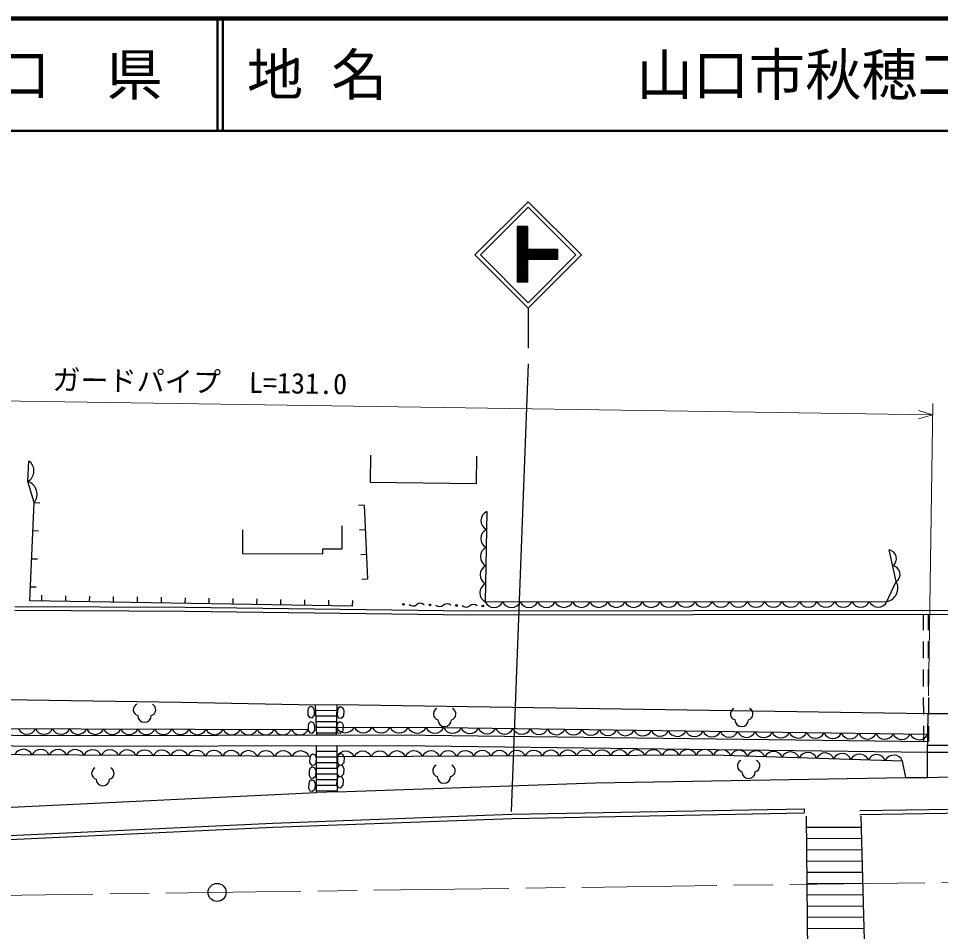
# Model space of a CAD drawing. Units: millimetres, scale not verified. Extents: x 40000 to 680000, y 20000 to 380000.
# Drawn here: x 350058 to 432068, y 298804 to 380000 of the extents above; entities that cross this region are included whole.
import ezdxf
from ezdxf.enums import TextEntityAlignment as Align

# ---------------------------------------------------------------- set-up
doc = ezdxf.new("R2010")
doc.units = ezdxf.units.MM
doc.header["$LTSCALE"] = 1000
doc.linetypes.add('CHAIN', pattern=[18.5, 12, -1.5, 3.5, -1.5])
for name, color, linetype, lineweight in [('M-BGD', 7, 'Continuous', 25), ('M-BMK', 2, 'CHAIN', 13), ('M-BMK-SRVR', 3, 'Continuous', 25), ('M-STR-HTXT', 7, 'Continuous', 13), ('M-STR-STRC', 7, 'Continuous', 25), ('M-TTL', 2, 'Continuous', 140), ('M-TTL-LINE', 7, 'Continuous', 50)]:
    doc.layers.add(name, color=color, linetype=linetype, lineweight=lineweight)
doc.layers.add('M-TTL-TXT', color=7, linetype='Continuous')
doc.styles.add('ＭＳ ゴシック', font='')
doc.styles.get('ＭＳ ゴシック').set_extended_font_data('MS Gothic')

msp = doc.modelspace()

# ---------------------------------------------------------------- linework, layer by layer
at = {"layer": 'M-BGD'}
for p, q in [((381364, 341166), (381340, 338752)), ((351467, 336948), (351966, 336925)), ((380809, 336723), (380309, 336701)), ((380809, 336723), (381090, 330125)), ((378835, 332839), (378846, 334890)), ((351353, 334454), (351852, 334432)), ((369989, 334524), (369978, 332434)), ((380902, 334523), (380403, 334502)), ((369978, 332434), (377135, 332398)), ((377135, 332398), (377138, 332847)), ((377138, 332847), (378835, 332839)), ((380996, 332324), (380496, 332303)), ((351239, 331961), (351739, 331938)), ((381090, 330125), (380590, 330104)), ((381090, 330125), (380590, 330104)), ((351126, 329468), (351625, 329445)), ((352132, 328203), (352141, 328703)), ((354259, 328167), (354267, 328667)), ((356386, 328131), (356394, 328631)), ((358512, 328096), (358521, 328596)), ((360639, 328060), (360647, 328560)), ((362766, 328024), (362774, 328524)), ((364892, 327989), (364901, 328488)), ((367019, 327953), (367028, 328453)), ((369146, 327917), (369154, 328417)), ((371273, 327881), (371281, 328381)), ((373399, 327846), (373408, 328345)), ((375526, 327810), (375534, 328310)), ((377653, 327774), (377661, 328274)), ((379779, 327738), (379788, 328238)), ((430524, 327002), (430526, 325608)), ((430970, 326999), (430972, 325606)), ((430528, 324608), (430530, 323108)), ((430973, 324606), (430976, 323106)), ((430532, 322108), (430534, 320608)), ((430977, 322106), (430979, 320606)), ((430536, 319608), (430538, 318108)), ((430981, 319606), (430983, 318106)), ((375833, 318637), (375784, 318448)), ((375784, 318448), (375793, 318043)), ((376004, 318803), (375833, 318637)), ((376236, 318743), (376004, 318803)), ((376390, 318490), (376236, 318743)), ((376387, 318043), (376390, 318490)), ((376500, 318472), (378360, 318490)), ((378427, 318447), (378407, 318042)), ((378489, 318632), (378427, 318447)), ((378672, 318785), (378489, 318632)), ((378899, 318708), (378672, 318785)), ((379035, 318445), (378899, 318708)), ((379000, 318000), (379035, 318445)), ((375793, 318043), (375934, 317830)), ((376036, 317452), (375865, 317286)), ((375934, 317830), (376177, 317808)), ((376268, 317392), (376036, 317452)), ((376177, 317808), (376387, 318043)), ((376422, 317139), (376268, 317392)), ((376520, 317972), (378350, 317990)), ((376540, 317472), (378340, 317490)), ((378407, 318042), (378532, 317820)), ((378608, 317453), (378426, 317300)), ((378532, 317820), (378773, 317781)), ((378835, 317377), (378608, 317453)), ((378773, 317781), (379000, 318000)), ((430907, 314503), (430954, 318198)), ((375865, 317286), (375816, 317098)), ((375816, 317098), (375825, 316692)), ((375825, 316692), (375966, 316479)), ((376209, 316458), (376419, 316692)), ((376419, 316692), (376422, 317139)), ((376560, 316973), (378330, 316990)), ((378363, 317116), (378344, 316710)), ((378344, 316710), (378468, 316488)), ((378426, 317300), (378363, 317116)), ((378709, 316449), (378936, 316668)), ((378971, 317113), (378835, 317377)), ((378936, 316668), (378971, 317113)), ((430539, 317108), (430542, 315714)), ((430985, 317106), (430987, 315712)), ((375966, 316479), (376209, 316458)), ((376580, 316473), (378320, 316489)), ((378468, 316488), (378709, 316449)), ((430918, 315392), (432802, 315367)), ((375971, 314252), (375954, 313847)), ((376032, 314437), (375971, 314252)), ((376214, 314591), (376032, 314437)), ((376441, 314516), (376214, 314591)), ((376578, 314254), (376441, 314516)), ((376546, 313808), (376578, 314254)), ((376552, 314830), (378390, 314834)), ((376552, 314330), (378392, 314334)), ((378442, 314269), (378427, 313863)), ((378502, 314454), (378442, 314269)), ((378683, 314609), (378502, 314454)), ((378911, 314535), (378683, 314609)), ((379050, 314274), (378911, 314535)), ((379020, 313828), (379050, 314274)), ((430918, 312510), (430907, 314503)), ((430910, 314761), (432795, 314767)), ((375984, 313285), (375923, 313100)), ((375954, 313847), (376080, 313625)), ((376166, 313439), (375984, 313285)), ((376080, 313625), (376321, 313588)), ((376393, 313364), (376166, 313439)), ((376321, 313588), (376546, 313808)), ((376530, 313102), (376393, 313364)), ((376552, 313830), (378394, 313834)), ((376552, 313330), (378396, 313334)), ((378466, 313446), (378406, 313260)), ((378427, 313863), (378555, 313642)), ((378647, 313601), (378466, 313446)), ((378555, 313642), (378796, 313606)), ((378875, 313527), (378647, 313601)), ((378796, 313606), (379020, 313828)), ((379014, 313266), (378875, 313527)), ((375923, 313100), (375906, 312695)), ((375906, 312695), (376032, 312473)), ((376032, 312473), (376273, 312436)), ((376273, 312436), (376498, 312656)), ((376498, 312656), (376530, 313102)), ((376552, 312830), (378399, 312834)), ((378406, 313260), (378391, 312855)), ((378391, 312855), (378519, 312634)), ((378611, 312593), (378430, 312438)), ((378519, 312634), (378760, 312598)), ((378839, 312519), (378611, 312593)), ((378760, 312598), (378984, 312820)), ((378978, 312258), (378839, 312519)), ((378984, 312820), (379014, 313266)), ((375875, 311948), (375858, 311543)), ((375936, 312133), (375875, 311948)), ((376118, 312287), (375936, 312133)), ((376345, 312212), (376118, 312287)), ((376482, 311950), (376345, 312212)), ((376450, 311504), (376482, 311950)), ((376552, 312330), (378401, 312334)), ((376552, 311830), (378403, 311834)), ((378370, 312252), (378355, 311847)), ((378355, 311847), (378483, 311626)), ((378430, 312438), (378370, 312252)), ((378724, 311590), (378948, 311812)), ((378948, 311812), (378978, 312258)), ((339939, 309423), (376552, 311160)), ((375858, 311543), (375984, 311321)), ((375984, 311321), (376225, 311284)), ((376225, 311284), (376450, 311504)), ((376552, 311330), (378405, 311334)), ((378483, 311626), (378724, 311590)), ((419939, 309719), (419946, 309359))]:
    msp.add_line(p, q, dxfattribs=at)
for points in [[(351467, 336948), (350905, 338820), (350975, 340668)], [(381340, 338752), (390808, 338659), (390832, 341073)], [(379779, 327738), (351069, 328221), (351467, 336948)], [(391704, 336157), (391579, 328124), (427298, 328148), (428116, 329926), (427485, 332733)], [(471144, 327150), (429973, 327354), (390175, 327297), (364881, 327609), (349750, 327693)], [(471144, 326800), (429972, 327004), (390173, 326947), (364878, 327259), (349750, 327343)], [(211062, 321734), (266512, 320737), (299786, 320185), (364530, 319193), (376480, 318972)], [(378370, 318990), (430954, 318198), (432838, 318186), (483211, 317305), (526832, 316212), (546121, 315310)], [(290794, 315354), (292243, 315318), (300496, 316695), (314060, 317298), (324933, 317316), (345508, 316866), (375842, 316785)], [(292855, 314771), (300573, 316210), (316860, 316701), (351718, 316225), (383887, 316296), (430922, 315710)], [(378330, 316990), (387896, 316943), (430931, 316348)], [(292855, 313805), (300675, 315263), (316867, 315751), (351713, 315275), (383881, 315346), (430910, 314761)], [(375915, 314357), (345109, 314542), (338089, 312706), (315502, 312963), (300854, 309439), (300395, 308845)], [(428986, 312510), (428689, 313968), (411853, 314495), (378392, 314334)], [(378406, 311214), (401371, 312040), (428986, 312510), (430918, 312510), (432766, 312570), (434076, 312551), (450117, 312823), (472738, 312398), (498315, 311770), (518343, 311467), (544325, 311406), (554742, 311518)], [(67997, 301869), (185861, 303569), (298269, 305234), (339127, 306868), (372673, 308436), (393945, 309231), (419939, 309719)], [(68003, 301509), (185866, 303209), (298279, 304874), (339143, 306508), (372688, 308076), (393955, 308871), (419946, 309359)], [(424883, 309575), (451666, 309963), (466922, 309667), (518534, 308766), (529445, 308799), (567872, 308946)], [(424888, 309225), (451665, 309613), (466915, 309317), (518532, 308416), (529446, 308449), (567874, 308596)]]:
    msp.add_lwpolyline(points, dxfattribs=at)
for points in [[(376480, 318972), (378370, 318990), (378316, 316283), (376588, 316280)], [(376552, 315330), (378388, 315334), (378406, 311214), (376552, 311160)]]:
    msp.add_lwpolyline(points, close=True, dxfattribs=at)
for centre in [(384301, 327896), (386656, 327849), (389011, 327803), (391367, 327756)]:
    msp.add_circle(centre, 75, dxfattribs=at)
for centre, radius, start, end in [((350335, 339767), 1105, 301.03064, 54.61987), ((350511, 337681), 1205, 322.49867, 70.89982), ((392087, 335348), 895, 115.31637, 242.90371), ((392062, 333741), 895, 115.31637, 242.90371), ((392037, 332135), 895, 115.31637, 242.90371), ((427382, 331973), 768, 303.0835, 82.27726), ((392012, 330528), 895, 115.31637, 242.90371), ((427697, 330569), 768, 303.0835, 82.27726), ((391987, 328921), 895, 115.31637, 242.90371), ((427064, 329333), 1208, 281.15518, 29.39019), ((392355, 328478), 853, 204.48052, 335.59454), ((393908, 328479), 853, 204.48052, 335.59454), ((395461, 328480), 853, 204.48052, 335.59454), ((397014, 328481), 853, 204.48052, 335.59454), ((398567, 328482), 853, 204.48052, 335.59454), ((400120, 328483), 853, 204.48052, 335.59454), ((401673, 328484), 853, 204.48052, 335.59454), ((403226, 328485), 853, 204.48052, 335.59454), ((404779, 328486), 853, 204.48052, 335.59454), ((406332, 328487), 853, 204.48052, 335.59454), ((407885, 328488), 853, 204.48052, 335.59454), ((409438, 328489), 853, 204.48052, 335.59454), ((410991, 328490), 853, 204.48052, 335.59454), ((412544, 328491), 853, 204.48052, 335.59454), ((414097, 328492), 853, 204.48052, 335.59454), ((415650, 328493), 853, 204.48052, 335.59454), ((417203, 328494), 853, 204.48052, 335.59454), ((418756, 328495), 853, 204.48052, 335.59454), ((420309, 328496), 853, 204.48052, 335.59454), ((421862, 328497), 853, 204.48052, 335.59454), ((423415, 328498), 853, 204.48052, 335.59454), ((424968, 328499), 853, 204.48052, 335.59454), ((426521, 328500), 853, 204.48052, 335.59454), ((385147, 328276), 522, 228.37335, 309.35029), ((385809, 327469), 522, 48.37335, 129.35029), ((387503, 328230), 522, 228.37335, 309.35029), ((388165, 327422), 522, 48.37335, 129.35029), ((389858, 328183), 522, 228.37335, 309.35029), ((390520, 327376), 522, 48.37335, 129.35029), ((360808, 318528), 536, 116.08703, 255.33416), ((361737, 318528), 536, 284.66584, 63.91297), ((387494, 318152), 536, 116.08703, 255.33416), ((388423, 318152), 536, 284.66584, 63.91297), ((413922, 318152), 536, 116.08703, 255.33416), ((414850, 318152), 536, 284.66584, 63.91297), ((361272, 318010), 600, 180, 0), ((387958, 317634), 600, 180, 0), ((414386, 317634), 600, 180, 0), ((350817, 317177), 825, 203.05235, 336.64165), ((352334, 317173), 825, 203.05235, 336.64165), ((353850, 317169), 825, 203.05235, 336.64165), ((355367, 317165), 825, 203.05235, 336.64165), ((356884, 317161), 825, 203.05235, 336.64165), ((358401, 317157), 825, 203.05235, 336.64165), ((359917, 317153), 825, 203.05235, 336.64165), ((361434, 317148), 825, 203.05235, 336.64165), ((362951, 317144), 825, 203.05235, 336.64165), ((364468, 317140), 825, 203.05235, 336.64165), ((365984, 317136), 825, 203.05235, 336.64165), ((367501, 317132), 825, 203.05235, 336.64165), ((369018, 317128), 825, 203.05235, 336.64165), ((370535, 317124), 825, 203.05235, 336.64165), ((372051, 317120), 825, 203.05235, 336.64165), ((373568, 317116), 825, 203.05235, 336.64165), ((375085, 317112), 825, 203.05235, 336.64165), ((379129, 317371), 886, 205.5316, 333.91268), ((380723, 317363), 886, 205.5316, 333.91268), ((382318, 317356), 886, 205.5316, 333.91268), ((383912, 317348), 886, 205.5316, 333.91268), ((385507, 317340), 886, 205.5316, 333.91268), ((387101, 317333), 886, 205.5316, 333.91268), ((388670, 317273), 841, 203.11319, 335.30259), ((390207, 317252), 841, 203.11319, 335.30259), ((391743, 317231), 841, 203.11319, 335.30259), ((393280, 317209), 841, 203.11319, 335.30259), ((394817, 317188), 841, 203.11319, 335.30259), ((396354, 317167), 841, 203.11319, 335.30259), ((397891, 317146), 841, 203.11319, 335.30259), ((399428, 317124), 841, 203.11319, 335.30259), ((400965, 317103), 841, 203.11319, 335.30259), ((402502, 317082), 841, 203.11319, 335.30259), ((404039, 317061), 841, 203.11319, 335.30259), ((405576, 317039), 841, 203.11319, 335.30259), ((407113, 317018), 841, 203.11319, 335.30259), ((408650, 316997), 841, 203.11319, 335.30259), ((410187, 316976), 841, 203.11319, 335.30259), ((411724, 316954), 841, 203.11319, 335.30259), ((413261, 316933), 841, 203.11319, 335.30259), ((414798, 316912), 841, 203.11319, 335.30259), ((416334, 316891), 841, 203.11319, 335.30259), ((417871, 316869), 841, 203.11319, 335.30259), ((419408, 316848), 841, 203.11319, 335.30259), ((420945, 316827), 841, 203.11319, 335.30259), ((422482, 316806), 841, 203.11319, 335.30259), ((424019, 316784), 841, 203.11319, 335.30259), ((425556, 316763), 841, 203.11319, 335.30259), ((427093, 316742), 841, 203.11319, 335.30259), ((428630, 316721), 841, 203.11319, 335.30259), ((430167, 316699), 841, 203.11319, 335.30259), ((350498, 314167), 843, 23.66914, 155.64033), ((352038, 314157), 843, 23.66914, 155.64033), ((353579, 314148), 843, 23.66914, 155.64033), ((355119, 314139), 843, 23.66914, 155.64033), ((356659, 314130), 843, 23.66914, 155.64033), ((358199, 314120), 843, 23.66914, 155.64033), ((359740, 314111), 843, 23.66914, 155.64033), ((361280, 314102), 843, 23.66914, 155.64033), ((362820, 314092), 843, 23.66914, 155.64033), ((364361, 314083), 843, 23.66914, 155.64033), ((397406, 314097), 828, 23.62919, 156.92345), ((398927, 314104), 828, 23.62919, 156.92345), ((400448, 314112), 828, 23.62919, 156.92345), ((401969, 314119), 828, 23.62919, 156.92345), ((403490, 314126), 828, 23.62919, 156.92345), ((405011, 314134), 828, 23.62919, 156.92345), ((406532, 314141), 828, 23.62919, 156.92345), ((408053, 314148), 828, 23.62919, 156.92345), ((409574, 314156), 828, 23.62919, 156.92345), ((411095, 314163), 828, 23.62919, 156.92345), ((412608, 314135), 836, 21.9142, 154.50311), ((414139, 314087), 836, 21.9142, 154.50311), ((365901, 314074), 843, 23.66914, 155.64033), ((367441, 314065), 843, 23.66914, 155.64033), ((368981, 314055), 843, 23.66914, 155.64033), ((370522, 314046), 843, 23.66914, 155.64033), ((372062, 314037), 843, 23.66914, 155.64033), ((373602, 314027), 843, 23.66914, 155.64033), ((375142, 314018), 843, 23.66914, 155.64033), ((379154, 314009), 828, 23.62919, 156.92345), ((380675, 314016), 828, 23.62919, 156.92345), ((382196, 314024), 828, 23.62919, 156.92345), ((383717, 314031), 828, 23.62919, 156.92345), ((385238, 314038), 828, 23.62919, 156.92345), ((386759, 314046), 828, 23.62919, 156.92345), ((388280, 314053), 828, 23.62919, 156.92345), ((389801, 314060), 828, 23.62919, 156.92345), ((391322, 314068), 828, 23.62919, 156.92345), ((392843, 314075), 828, 23.62919, 156.92345), ((394364, 314082), 828, 23.62919, 156.92345), ((395885, 314090), 828, 23.62919, 156.92345), ((415669, 314039), 836, 21.9142, 154.50311), ((417200, 313991), 836, 21.9142, 154.50311), ((418730, 313944), 836, 21.9142, 154.50311), ((420261, 313896), 836, 21.9142, 154.50311), ((421791, 313848), 836, 21.9142, 154.50311), ((423322, 313800), 836, 21.9142, 154.50311), ((424852, 313752), 836, 21.9142, 154.50311), ((426383, 313704), 836, 21.9142, 154.50311), ((427913, 313656), 836, 21.9142, 154.50311), ((357102, 312878), 536, 116.08703, 255.33416), ((358031, 312878), 536, 284.66584, 63.91297), ((387433, 313110), 536, 116.08703, 255.33416), ((388362, 313110), 536, 284.66584, 63.91297), ((414529, 313535), 536, 116.08703, 255.33416), ((415458, 313535), 536, 284.66584, 63.91297), ((387897, 312591), 600, 180, 0), ((414993, 313017), 600, 180, 0), ((357566, 312360), 600, 180, 0)]:
    msp.add_arc(centre, radius, start, end, dxfattribs=at)
at = {"layer": 'M-BMK'}
msp.add_line((467662, 303660), (68050, 298151), dxfattribs=at)
at = {"layer": 'M-BMK-SRVR'}
msp.add_circle((367721, 302282), 800, dxfattribs=at)
at = {"layer": 'M-STR-HTXT'}
for p, q in [((300941, 346692), (431355, 344757)), ((430985, 319760), (431370, 345757)), ((431355, 344757), (430100, 344401)), ((431355, 344757), (430111, 345151))]:
    msp.add_line(p, q, dxfattribs=at)
at = {"layer": 'M-STR-STRC'}
for p, q in [((390662, 358967), (395400, 363705)), ((395400, 363705), (400137, 358967)), ((391157, 358967), (395400, 363210)), ((395400, 363210), (399642, 358967)), ((394417, 361505), (394417, 356540)), ((395317, 361505), (394417, 361505)), ((394417, 361379), (394544, 361505)), ((394417, 361237), (394685, 361505)), ((394417, 361096), (394827, 361505)), ((394417, 360955), (394968, 361505)), ((394417, 360813), (395110, 361505)), ((394417, 360672), (395251, 361505)), ((395317, 360589), (394417, 361489)), ((394417, 360530), (395317, 361430)), ((395317, 360448), (394417, 361348)), ((394417, 360389), (395317, 361289)), ((395317, 360306), (394417, 361206)), ((394417, 360247), (395317, 361147)), ((395317, 360165), (394417, 361065)), ((394417, 360106), (395317, 361006)), ((395317, 360023), (394417, 360923)), ((394417, 359965), (395317, 360865)), ((395317, 360730), (394542, 361505)), ((395317, 360872), (394684, 361505)), ((395317, 361013), (394825, 361505)), ((395317, 361155), (394967, 361505)), ((395317, 361296), (395108, 361505)), ((395317, 361438), (395249, 361505)), ((395317, 361505), (395317, 359473)), ((395317, 359882), (394417, 360782)), ((394417, 359823), (395317, 360723)), ((395317, 359740), (394417, 360640)), ((394417, 359682), (395317, 360582)), ((395317, 359599), (394417, 360499)), ((394417, 359540), (395317, 360440)), ((396202, 358573), (394417, 360357)), ((394417, 359399), (395317, 360299)), ((396061, 358573), (394417, 360216)), ((394417, 359258), (395317, 360158)), ((395919, 358573), (394417, 360075)), ((394417, 359116), (395317, 360016)), ((395778, 358573), (394417, 359933)), ((394417, 358975), (395317, 359875)), ((395636, 358573), (394417, 359792)), ((394417, 358833), (395317, 359733)), ((395495, 358573), (394417, 359650)), ((394417, 358692), (395317, 359592)), ((395353, 358573), (394417, 359509)), ((394417, 358550), (395340, 359473)), ((394417, 358409), (395481, 359473)), ((394417, 358268), (395623, 359473)), ((394417, 358126), (395764, 359473)), ((394417, 357985), (395906, 359473)), ((394417, 357843), (396047, 359473)), ((394417, 357702), (396189, 359473)), ((395317, 358467), (394417, 359367)), ((395317, 358326), (394417, 359226)), ((395317, 359473), (398010, 359473)), ((395430, 358573), (396330, 359473)), ((396343, 358573), (395443, 359473)), ((395571, 358573), (396471, 359473)), ((396485, 358573), (395585, 359473)), ((395713, 358573), (396613, 359473)), ((396626, 358573), (395726, 359473)), ((395854, 358573), (396754, 359473)), ((396768, 358573), (395868, 359473)), ((395996, 358573), (396896, 359473)), ((396909, 358573), (396009, 359473)), ((396137, 358573), (397037, 359473)), ((397051, 358573), (396151, 359473)), ((396279, 358573), (397179, 359473)), ((397192, 358573), (396292, 359473)), ((396420, 358573), (397320, 359473)), ((397333, 358573), (396433, 359473)), ((396561, 358573), (397461, 359473)), ((397475, 358573), (396575, 359473)), ((396703, 358573), (397603, 359473)), ((397616, 358573), (396716, 359473)), ((396844, 358573), (397744, 359473)), ((397758, 358573), (396858, 359473)), ((396986, 358573), (397886, 359473)), ((397899, 358573), (396999, 359473)), ((397127, 358573), (398010, 359456)), ((398010, 358603), (397141, 359473)), ((397268, 358573), (398010, 359315)), ((398010, 358745), (397282, 359473)), ((398010, 358886), (397423, 359473)), ((398010, 359028), (397565, 359473)), ((398010, 359169), (397706, 359473)), ((398010, 359310), (397848, 359473)), ((398010, 359452), (397989, 359473)), ((398010, 359473), (398010, 358573)), ((390662, 358967), (395400, 354230)), ((391157, 358967), (395400, 354725)), ((395317, 358185), (394417, 359085)), ((395317, 358043), (394417, 358943)), ((395317, 357902), (394417, 358802)), ((395317, 357760), (394417, 358660)), ((395317, 357619), (394417, 358519)), ((394417, 357560), (395317, 358460)), ((398010, 358573), (395317, 358573)), ((395317, 358573), (395317, 356540)), ((395400, 354725), (399642, 358967)), ((395400, 354230), (400137, 358967)), ((397410, 358573), (398010, 359173)), ((397551, 358573), (398010, 359032)), ((397693, 358573), (398010, 358890)), ((397834, 358573), (398010, 358749)), ((397976, 358573), (398010, 358608)), ((395317, 357477), (394417, 358377)), ((394417, 357419), (395317, 358319)), ((395317, 357336), (394417, 358236)), ((394417, 357278), (395317, 358178)), ((395317, 357195), (394417, 358095)), ((394417, 357136), (395317, 358036)), ((395317, 357053), (394417, 357953)), ((394417, 356995), (395317, 357895)), ((395317, 356912), (394417, 357812)), ((394417, 356853), (395317, 357753)), ((395317, 356770), (394417, 357670)), ((394417, 356712), (395317, 357612)), ((395317, 356629), (394417, 357529)), ((394417, 356570), (395317, 357470)), ((395264, 356540), (394417, 357387)), ((395123, 356540), (394417, 357246)), ((394982, 356540), (394417, 357105)), ((394840, 356540), (394417, 356963)), ((394699, 356540), (394417, 356822)), ((394529, 356540), (395317, 357329)), ((394670, 356540), (395317, 357188)), ((394812, 356540), (395317, 357046)), ((394953, 356540), (395317, 356905)), ((395095, 356540), (395317, 356763)), ((394557, 356540), (394417, 356680)), ((395317, 356540), (394417, 356540)), ((395236, 356540), (395317, 356622)), ((395400, 354230), (395400, 350674)), ((393912, 309486), (395433, 349290)), ((420261, 296569), (420144, 309075)), ((424964, 309098), (425314, 296546)), ((420153, 308075), (424991, 308098)), ((420163, 307075), (425019, 307098)), ((420172, 306075), (425047, 306098)), ((420181, 305075), (425075, 305098)), ((420191, 304075), (425103, 304099)), ((420200, 303075), (425131, 303099)), ((420209, 302075), (425159, 302099)), ((420219, 301075), (425187, 301099)), ((420228, 300075), (425215, 300099)), ((420237, 299075), (425243, 299099))]:
    msp.add_line(p, q, dxfattribs=at)
at = {"layer": 'M-TTL'}
msp.add_line((680000, 380000), (40000, 380000), dxfattribs=at)
at = {"layer": 'M-TTL-LINE'}
for p, q in [((367750, 380000), (367750, 370000)), ((368250, 380000), (368250, 370000)), ((40000, 370000), (680000, 370000))]:
    msp.add_line(p, q, dxfattribs=at)

# ---------------------------------------------------------------- texts
at = {"layer": 'M-STR-HTXT', "style": 'ＭＳ ゴシック'}
msp.add_text('ガードパイプ  L=131.0', height=1833, rotation=359.15, dxfattribs=at).set_placement((366156, 346224), align=Align.BOTTOM_CENTER)
at = {"layer": 'M-TTL-TXT', "style": 'ＭＳ ゴシック'}
msp.add_text('山\u3000口\u3000県', height=3666, dxfattribs=at).set_placement((350375, 375000), align=Align.MIDDLE_CENTER)
for s, p in [('地 名', (370380, 375000)), ('山口市秋穂二島', (405024, 375000))]:
    msp.add_text(s, height=3666, dxfattribs=at).set_placement(p, align=Align.MIDDLE_LEFT)

doc.saveas('drawing.dxf')
